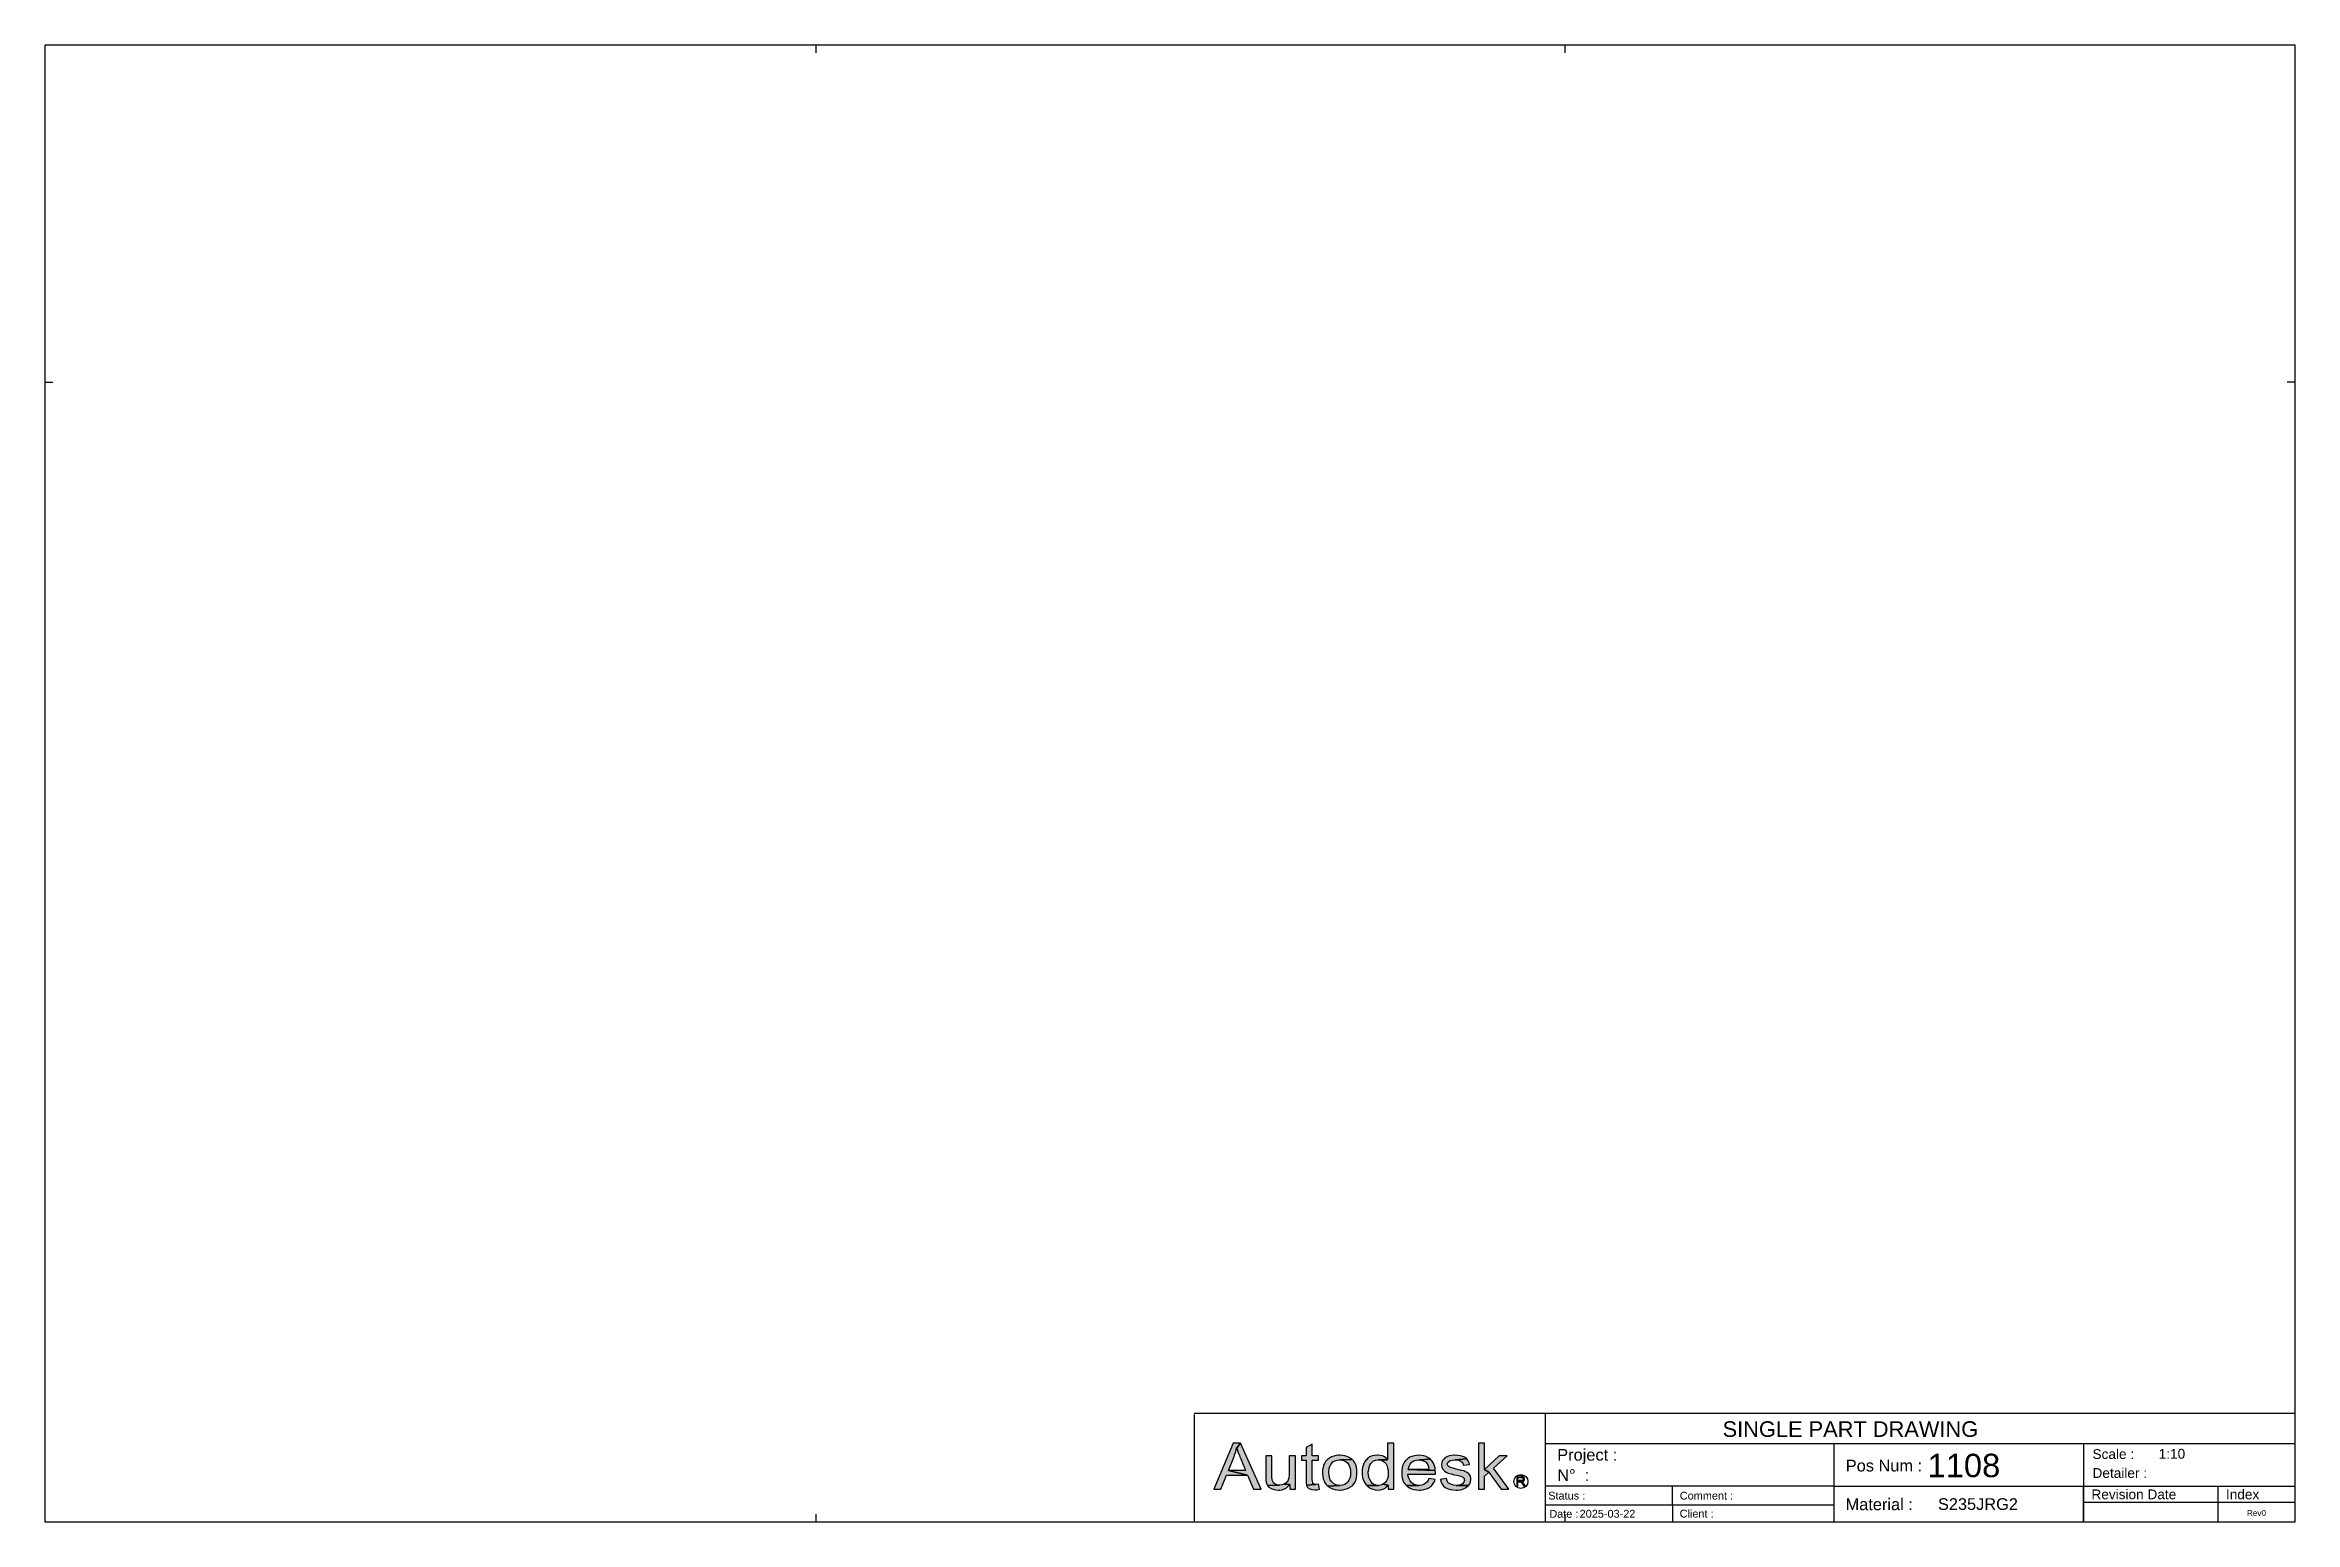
# Paper-space layout 'A2 Advance Steel' of a CAD drawing. Header units: millimetres. Extents: x 0 to 577, y 0 to 378.
import ezdxf
from ezdxf.enums import TextEntityAlignment as Align

# ---------------------------------------------------------------- set-up
doc = ezdxf.new("R2010")
doc.units = ezdxf.units.MM
doc.layers.get('0').update_dxf_attribs({"linetype": 'CONTINUOUS'})
for name, color, linetype in [('AUTODESK_LOGO', 7, 'CONTINUOUS'), ('FRAME', 7, 'CONTINUOUS'), ('HEADER', 7, 'CONTINUOUS'), ('HEADER_TEXT', 7, 'CONTINUOUS')]:
    doc.layers.add(name, color=color, linetype=linetype)
doc.styles.add('ARIAL_1', font='arial.ttf', dxfattribs={"height": 3.5})
doc.styles.add('AS Style', font='arial.ttf')

# ---------------------------------------------------------------- blocks, each defined once
blk = doc.blocks.new('HYPERSTEELPAGEFRAME')
at = {"layer": 'FRAME'}
for p, q in [((0, 378.4), (-576.6, 378.4)), ((-576.6, 378.4), (-576.6, 0)), ((-379, 376.4), (-379, 378.4)), ((-187, 376.4), (-187, 378.4)), ((0, 0), (0, 378.4)), ((-576.6, 292), (-574.6, 292)), ((0, 292), (-2, 292)), ((-576.6, 0), (0, 0)), ((-379, 0), (-379, 2)), ((-187, 0), (-187, 2))]:
    blk.add_line(p, q, dxfattribs=at)
blk = doc.blocks.new('Autodesk Logo')
at = {"layer": 'AUTODESK_LOGO'}
h = blk.add_hatch(color=256, dxfattribs=at)
h.dxf.hatch_style = 1
h.paths.add_polyline_path([(13.7, 23.6), (10, 23.6), (0, 0), (3.6, 0), (6.5, 7.2), (17.3, 7.2), (7.5, 9.7), (10.4, 16.8), (10.7, 17.7), (11.1, 18.8), (11.4, 20), (11.7, 21.2), (11.8, 21.2)])
h.paths.add_polyline_path([(13.7, 23.6), (11.8, 21.2), (12, 20.5), (12.4, 19.3), (12.7, 18.4), (12.8, 18.1), (13.1, 17.5), (13.4, 16.7), (13.8, 15.7), (14.3, 14.5), (14.9, 13.1), (15.5, 11.5), (16.3, 9.7), (7.5, 9.7), (17.3, 7.2), (20.4, 0), (24.3, 0)])
h.paths.add_polyline_path([(29.8, 17.1), (26.6, 17.1), (26.6, 6.5), (26.6, 6.1), (26.7, 4.8), (26.9, 3.7), (27.2, 2.7), (27.6, 2), (33.7, 2.1), (32.4, 2.3), (31.3, 2.8), (30.6, 3.4), (30.1, 4.4), (29.9, 5), (29.8, 6.2), (29.8, 7.6)])
h.paths.add_polyline_path([(41.9, 17.1), (38.7, 17.1), (38.7, 8), (38.7, 7.3), (38.5, 5.9), (38.2, 4.8), (37.7, 3.9), (37.1, 3.3), (36.1, 2.7), (39, 2.5), (39, 0), (41.9, 0)])
h.paths.add_polyline_path([(36.1, 2.7), (34.9, 2.3), (33.7, 2.1), (27.6, 2), (28.3, 1.1), (29.4, 0.4), (30.5, 0), (31.8, -0.3), (33.1, -0.4), (33.9, -0.4), (35.1, -0.2), (36.2, 0.2), (37.2, 0.8), (38.1, 1.6), (39, 2.5), (39, 2.5)])
h.paths.add_polyline_path([(138.8, 23.6), (135.6, 23.6), (135.6, 0), (138.8, 0), (138.8, 6.8), (141, 8.8), (138.8, 10.2)])
h.paths.add_polyline_path([(150.4, 17.1), (146.3, 17.1), (138.8, 10.2), (141, 8.8), (147.3, 0), (151.2, 0), (143.3, 10.8)])
h.paths.add_polyline_path([(123.6, 17.5), (123.2, 17.5), (121.9, 17.4), (120.6, 17.1), (119.5, 16.7), (118.5, 16.1), (118, 15.6), (117.3, 14.7), (116.8, 13.7), (116.7, 12.6), (116.8, 11.6), (117.2, 10.5), (118, 9.6), (118.3, 9.3), (119.1, 8.8), (120.2, 8.3), (121.6, 7.9), (123.2, 7.5), (124.6, 7.2), (125.9, 6.9), (126.7, 6.7), (126.9, 6.6), (128, 6), (128.1, 5.8), (128.5, 4.7), (128.2, 3.7), (127.4, 2.8), (126.8, 2.4), (125.6, 2.1), (124.2, 2), (130.5, 1.9), (131.2, 2.8), (131.6, 3.9), (131.8, 5), (131.7, 5.6), (131.5, 6.8), (130.9, 7.7), (130.8, 7.9), (129.8, 8.6), (128.6, 9.2), (128.1, 9.4), (127, 9.7), (125.7, 10), (124.2, 10.4), (122.7, 10.8), (121.5, 11.1), (120.7, 11.5), (120.1, 11.9), (119.7, 12.9), (120, 13.8), (120.9, 14.6), (121.2, 14.7), (122.4, 15), (123.8, 15.1), (129.7, 15.6), (128.8, 16.3), (128.6, 16.4), (127.6, 16.9), (126.4, 17.2), (125.1, 17.4)])
h.paths.add_polyline_path([(129.7, 15.6), (123.8, 15.1), (124.4, 15.1), (125.7, 14.9), (126.7, 14.4), (126.8, 14.3), (127.6, 13.5), (127.9, 12.3), (131.1, 12.7), (130.9, 13.6), (130.4, 14.6)], flags=17)
h.paths.add_polyline_path([(119.3, 5.5), (116.1, 5.1), (116.2, 4.9), (116.5, 3.6), (117, 2.6), (117.8, 1.7), (118.6, 1), (119.2, 0.6), (120.2, 0.2), (121.4, -0.1), (122.7, -0.3), (124.2, -0.4), (125.1, -0.4), (126.5, -0.2), (127.7, 0.1), (128.7, 0.6), (129.7, 1.2), (130.5, 1.9), (124.2, 2), (123, 2.1), (121.8, 2.4), (120.8, 2.9), (120.2, 3.4), (119.6, 4.3)])
h.paths.add_polyline_path([(105.1, 17.5), (103.9, 17.4), (102.7, 17.2), (101.5, 16.9), (100.4, 16.4), (99.4, 15.8), (98.6, 15), (98.5, 14.9), (97.8, 14), (97.3, 13.1), (96.8, 12), (96.5, 10.9), (96.3, 9.7), (96.3, 8.4), (96.3, 8.4), (96.3, 7), (96.5, 5.8), (96.9, 4.7), (97.3, 3.7), (97.9, 2.8), (98.7, 2), (105.3, 2), (104.6, 2), (103.4, 2.3), (102.3, 2.7), (101.3, 3.5), (101.2, 3.5), (100.6, 4.4), (100.1, 5.4), (99.7, 6.5), (99.5, 7.8), (113.6, 7.8), (113.6, 8.4), (113.5, 9.7), (99.7, 10.2), (99.8, 10.7), (100.1, 11.9), (100.6, 12.9), (101.4, 13.8), (101.6, 14), (102.6, 14.6), (103.8, 15), (105.1, 15.1), (111, 15.4), (110.1, 16.1), (109.1, 16.7), (108.8, 16.8), (107.6, 17.2), (106.4, 17.4)])
h.paths.add_polyline_path([(111, 15.4), (105.1, 15.1), (106.3, 15), (107.4, 14.6), (108.6, 14), (109.1, 13.5), (109.7, 12.6), (110.1, 11.5), (110.3, 10.2), (99.7, 10.2), (113.5, 9.7), (113.4, 11), (113.1, 12.1), (112.7, 13.1), (112.3, 13.9), (111.9, 14.4)], flags=17)
h.paths.add_polyline_path([(110.2, 5.5), (109.8, 4.6), (109.2, 3.6), (108.3, 2.9), (107.7, 2.5), (106.6, 2.1), (105.3, 2), (98.7, 2), (99.4, 1.3), (100.3, 0.7), (101.4, 0.2), (102.6, -0.1), (103.9, -0.3), (105.3, -0.4), (105.9, -0.4), (107.2, -0.3), (108.4, 0), (109.6, 0.5), (110.6, 1), (110.9, 1.2), (111.8, 2), (112.5, 2.9), (113.1, 4), (113.5, 5.1)])
h.paths.add_polyline_path([(92.3, 23.6), (89.1, 23.6), (89.1, 15.1), (89, 15.1), (84.3, 15.1), (85.1, 15.1), (86.3, 14.7), (87.3, 14.1), (88.1, 13.3), (88.3, 12.9), (88.8, 11.9), (89.1, 10.8), (89.3, 9.6), (89.4, 8.3), (89.4, 7.8), (89.3, 6.5), (89, 5.3), (88.5, 4.3), (87.9, 3.5), (87.7, 3.3), (86.7, 2.6), (89.3, 2.2), (89.3, 0), (92.3, 0)])
h.paths.add_polyline_path([(83.9, 17.5), (83.6, 17.5), (82.3, 17.4), (81.1, 17.1), (80, 16.6), (79, 15.9), (78.2, 15.1), (78.1, 15.1), (77.5, 14.2), (76.9, 13.3), (76.5, 12.2), (76.2, 11.1), (76, 9.9), (76, 8.5), (76, 7.3), (76.2, 6.1), (76.6, 5), (77, 3.9), (77.6, 3), (78.3, 2.1), (78.5, 1.9), (84.4, 2), (84.2, 2), (83, 2.2), (81.8, 2.7), (81.4, 3), (80.6, 3.9), (79.9, 5), (79.9, 5.1), (79.5, 6.1), (79.3, 7.2), (79.2, 8.5), (79.2, 8.9), (79.4, 10.2), (79.6, 11.4), (80, 12.4), (80.5, 13.3), (81, 13.8), (81.9, 14.6), (83, 15), (84.3, 15.1), (89, 15.1), (88.4, 15.9), (87.5, 16.6), (86.4, 17.1), (85.3, 17.4)])
h.paths.add_polyline_path([(86.7, 2.6), (85.6, 2.1), (84.4, 2), (78.5, 1.9), (79.5, 1), (80.5, 0.4), (81.6, 0), (82.8, -0.3), (84.1, -0.4), (84.1, -0.4), (85.4, -0.3), (86.6, 0), (87.6, 0.5), (88.5, 1.2), (89.2, 2.2), (89.3, 2.2)])
h.paths.add_polyline_path([(64.6, 17.5), (64, 17.5), (62.7, 17.3), (61.5, 17), (60.3, 16.6), (59.3, 16), (58.3, 15.3), (58, 15), (57.3, 14.2), (56.8, 13.3), (56.3, 12.3), (56, 11.2), (55.8, 9.9), (55.8, 8.5), (55.8, 7.9), (55.9, 6.5), (56.1, 5.3), (56.5, 4.3), (57, 3.3), (57.6, 2.5), (58.4, 1.7), (64.6, 2), (63.8, 2), (62.6, 2.3), (61.6, 2.8), (60.6, 3.6), (60.3, 4), (59.7, 4.9), (59.3, 6), (59.1, 7.2), (59, 8.5), (59, 9.3), (59.2, 10.6), (59.5, 11.7), (60, 12.7), (60.6, 13.5), (61.1, 14), (62.1, 14.6), (63.3, 15), (64.6, 15.1), (70.9, 15.2), (70.4, 15.6), (69.4, 16.3), (68.3, 16.8), (67.2, 17.2), (65.9, 17.4)])
h.paths.add_polyline_path([(70.9, 15.2), (64.6, 15.1), (65.3, 15.1), (66.5, 14.8), (67.6, 14.3), (68.5, 13.5), (68.9, 13.1), (69.4, 12.2), (69.8, 11.2), (70.1, 10), (70.1, 8.7), (70.1, 8.2), (70, 6.9), (69.7, 5.7), (69.3, 4.7), (68.7, 3.8), (68, 3.1), (67.1, 2.5), (65.9, 2.1), (64.6, 2), (58.4, 1.7), (58.7, 1.5), (59.8, 0.8), (60.9, 0.3), (62, -0.1), (63.3, -0.3), (64.6, -0.4), (64.9, -0.4), (66.2, -0.3), (67.4, 0), (68.5, 0.4), (69.6, 1), (70.7, 1.7), (71.3, 2.2), (71.9, 3), (72.5, 3.9), (72.9, 4.9), (73.2, 6.1), (73.3, 7.4), (73.4, 8.8), (73.4, 8.9), (73.3, 10.2), (73.1, 11.4), (72.8, 12.5), (72.3, 13.5), (71.7, 14.4)])
h.paths.add_polyline_path([(50.5, 23.1), (47.4, 21.4), (47.4, 17.1), (45, 17.1), (45, 14.9), (47.4, 14.9), (47.4, 5), (47.4, 4.4), (47.4, 3.1), (47.6, 2.1), (52.3, 2.5), (51.7, 2.5), (50.8, 3), (50.7, 3.5), (50.5, 4.9), (50.5, 14.9), (53.7, 14.9), (53.7, 17.1), (50.5, 17.1)])
h.paths.add_polyline_path([(53.7, 2.6), (53.6, 2.6), (52.3, 2.5), (47.6, 2.1), (47.9, 1.3), (48.7, 0.5), (49.2, 0.2), (50.3, -0.1), (51.8, -0.2), (52.8, -0.2), (54.2, 0)])
h.paths.add_polyline_path([(157.5, 6.7), (155.3, 6.7), (155.3, 1.6), (155.9, 1.6), (155.9, 3.9), (156.7, 3.9), (157.9, 3.9), (158.3, 4), (158.7, 4.2), (159, 4.4), (155.9, 4.5), (155.9, 6.1), (157.6, 6.1), (158.9, 6.3), (158.6, 6.6), (158.4, 6.6), (158, 6.7)])
h.paths.add_polyline_path([(158.9, 6.3), (157.6, 6.1), (157.6, 6.1), (158.1, 6.1), (158.4, 5.9), (158.5, 5.7), (158.7, 5.3), (158.6, 5.3), (158.5, 4.8), (158.5, 4.8), (158.1, 4.5), (157.9, 4.5), (157.4, 4.5), (155.9, 4.5), (159, 4.4), (159.1, 4.5), (159.3, 4.9), (159.3, 5.3), (159.3, 5.7), (159.1, 6.1)])
h.paths.add_polyline_path([(157.9, 3.9), (156.7, 3.9), (157.1, 3.8), (157.4, 3.7), (157.4, 3.7), (157.8, 3.4), (158, 3.1), (158.2, 2.7), (158.9, 1.6), (159.8, 1.6), (158.9, 3), (158.9, 3), (158.6, 3.4), (158.3, 3.7), (158.3, 3.7)])
for points in [[(13.7, 23.6), (10, 23.6), (0, 0), (3.6, 0), (6.5, 7.2), (17.3, 7.2), (7.5, 9.7), (10.4, 16.8), (10.7, 17.7), (11.1, 18.8), (11.4, 20), (11.7, 21.2), (11.8, 21.2)], [(13.7, 23.6), (11.8, 21.2), (12, 20.5), (12.4, 19.3), (12.7, 18.4), (12.8, 18.1), (13.1, 17.5), (13.4, 16.7), (13.8, 15.7), (14.3, 14.5), (14.9, 13.1), (15.5, 11.5), (16.3, 9.7), (7.5, 9.7), (17.3, 7.2), (20.4, 0), (24.3, 0)], [(50.5, 23.1), (47.4, 21.4), (47.4, 17.1), (45, 17.1), (45, 14.9), (47.4, 14.9), (47.4, 5), (47.4, 4.4), (47.4, 3.1), (47.6, 2.1), (52.3, 2.5), (51.7, 2.5), (50.8, 3), (50.7, 3.5), (50.5, 4.9), (50.5, 14.9), (53.7, 14.9), (53.7, 17.1), (50.5, 17.1)], [(92.3, 23.6), (89.1, 23.6), (89.1, 15.1), (89, 15.1), (84.3, 15.1), (85.1, 15.1), (86.3, 14.7), (87.3, 14.1), (88.1, 13.3), (88.3, 12.9), (88.8, 11.9), (89.1, 10.8), (89.3, 9.6), (89.4, 8.3), (89.4, 7.8), (89.3, 6.5), (89, 5.3), (88.5, 4.3), (87.9, 3.5), (87.7, 3.3), (86.7, 2.6), (89.3, 2.2), (89.3, 0), (92.3, 0)], [(138.8, 23.6), (135.6, 23.6), (135.6, 0), (138.8, 0), (138.8, 6.8), (141, 8.8), (138.8, 10.2)], [(29.8, 17.1), (26.6, 17.1), (26.6, 6.5), (26.6, 6.1), (26.7, 4.8), (26.9, 3.7), (27.2, 2.7), (27.6, 2), (33.7, 2.1), (32.4, 2.3), (31.3, 2.8), (30.6, 3.4), (30.1, 4.4), (29.9, 5), (29.8, 6.2), (29.8, 7.6)], [(41.9, 17.1), (38.7, 17.1), (38.7, 8), (38.7, 7.3), (38.5, 5.9), (38.2, 4.8), (37.7, 3.9), (37.1, 3.3), (36.1, 2.7), (39, 2.5), (39, 0), (41.9, 0)], [(64.6, 17.5), (64, 17.5), (62.7, 17.3), (61.5, 17), (60.3, 16.6), (59.3, 16), (58.3, 15.3), (58, 15), (57.3, 14.2), (56.8, 13.3), (56.3, 12.3), (56, 11.2), (55.8, 9.9), (55.8, 8.5), (55.8, 7.9), (55.9, 6.5), (56.1, 5.3), (56.5, 4.3), (57, 3.3), (57.6, 2.5), (58.4, 1.7), (64.6, 2), (63.8, 2), (62.6, 2.3), (61.6, 2.8), (60.6, 3.6), (60.3, 4), (59.7, 4.9), (59.3, 6), (59.1, 7.2), (59, 8.5), (59, 9.3), (59.2, 10.6), (59.5, 11.7), (60, 12.7), (60.6, 13.5), (61.1, 14), (62.1, 14.6), (63.3, 15), (64.6, 15.1), (70.9, 15.2), (70.4, 15.6), (69.4, 16.3), (68.3, 16.8), (67.2, 17.2), (65.9, 17.4)], [(70.9, 15.2), (64.6, 15.1), (65.3, 15.1), (66.5, 14.8), (67.6, 14.3), (68.5, 13.5), (68.9, 13.1), (69.4, 12.2), (69.8, 11.2), (70.1, 10), (70.1, 8.7), (70.1, 8.2), (70, 6.9), (69.7, 5.7), (69.3, 4.7), (68.7, 3.8), (68, 3.1), (67.1, 2.5), (65.9, 2.1), (64.6, 2), (58.4, 1.7), (58.7, 1.5), (59.8, 0.8), (60.9, 0.3), (62, -0.1), (63.3, -0.3), (64.6, -0.4), (64.9, -0.4), (66.2, -0.3), (67.4, 0), (68.5, 0.4), (69.6, 1), (70.7, 1.7), (71.3, 2.2), (71.9, 3), (72.5, 3.9), (72.9, 4.9), (73.2, 6.1), (73.3, 7.4), (73.4, 8.8), (73.4, 8.9), (73.3, 10.2), (73.1, 11.4), (72.8, 12.5), (72.3, 13.5), (71.7, 14.4)], [(83.9, 17.5), (83.6, 17.5), (82.3, 17.4), (81.1, 17.1), (80, 16.6), (79, 15.9), (78.2, 15.1), (78.1, 15.1), (77.5, 14.2), (76.9, 13.3), (76.5, 12.2), (76.2, 11.1), (76, 9.9), (76, 8.5), (76, 7.3), (76.2, 6.1), (76.6, 5), (77, 3.9), (77.6, 3), (78.3, 2.1), (78.5, 1.9), (84.4, 2), (84.2, 2), (83, 2.2), (81.8, 2.7), (81.4, 3), (80.6, 3.9), (79.9, 5), (79.9, 5.1), (79.5, 6.1), (79.3, 7.2), (79.2, 8.5), (79.2, 8.9), (79.4, 10.2), (79.6, 11.4), (80, 12.4), (80.5, 13.3), (81, 13.8), (81.9, 14.6), (83, 15), (84.3, 15.1), (89, 15.1), (88.4, 15.9), (87.5, 16.6), (86.4, 17.1), (85.3, 17.4)], [(105.1, 17.5), (103.9, 17.4), (102.7, 17.2), (101.5, 16.9), (100.4, 16.4), (99.4, 15.8), (98.6, 15), (98.5, 14.9), (97.8, 14), (97.3, 13.1), (96.8, 12), (96.5, 10.9), (96.3, 9.7), (96.3, 8.4), (96.3, 8.4), (96.3, 7), (96.5, 5.8), (96.9, 4.7), (97.3, 3.7), (97.9, 2.8), (98.7, 2), (105.3, 2), (104.6, 2), (103.4, 2.3), (102.3, 2.7), (101.3, 3.5), (101.2, 3.5), (100.6, 4.4), (100.1, 5.4), (99.7, 6.5), (99.5, 7.8), (113.6, 7.8), (113.6, 8.4), (113.5, 9.7), (99.7, 10.2), (99.8, 10.7), (100.1, 11.9), (100.6, 12.9), (101.4, 13.8), (101.6, 14), (102.6, 14.6), (103.8, 15), (105.1, 15.1), (111, 15.4), (110.1, 16.1), (109.1, 16.7), (108.8, 16.8), (107.6, 17.2), (106.4, 17.4)], [(111, 15.4), (105.1, 15.1), (106.3, 15), (107.4, 14.6), (108.6, 14), (109.1, 13.5), (109.7, 12.6), (110.1, 11.5), (110.3, 10.2), (99.7, 10.2), (113.5, 9.7), (113.4, 11), (113.1, 12.1), (112.7, 13.1), (112.3, 13.9), (111.9, 14.4)], [(123.6, 17.5), (123.2, 17.5), (121.9, 17.4), (120.6, 17.1), (119.5, 16.7), (118.5, 16.1), (118, 15.6), (117.3, 14.7), (116.8, 13.7), (116.7, 12.6), (116.8, 11.6), (117.2, 10.5), (118, 9.6), (118.3, 9.3), (119.1, 8.8), (120.2, 8.3), (121.6, 7.9), (123.2, 7.5), (124.6, 7.2), (125.9, 6.9), (126.7, 6.7), (126.9, 6.6), (128, 6), (128.1, 5.8), (128.5, 4.7), (128.2, 3.7), (127.4, 2.8), (126.8, 2.4), (125.6, 2.1), (124.2, 2), (130.5, 1.9), (131.2, 2.8), (131.6, 3.9), (131.8, 5), (131.7, 5.6), (131.5, 6.8), (130.9, 7.7), (130.8, 7.9), (129.8, 8.6), (128.6, 9.2), (128.1, 9.4), (127, 9.7), (125.7, 10), (124.2, 10.4), (122.7, 10.8), (121.5, 11.1), (120.7, 11.5), (120.1, 11.9), (119.7, 12.9), (120, 13.8), (120.9, 14.6), (121.2, 14.7), (122.4, 15), (123.8, 15.1), (129.7, 15.6), (128.8, 16.3), (128.6, 16.4), (127.6, 16.9), (126.4, 17.2), (125.1, 17.4)], [(129.7, 15.6), (123.8, 15.1), (124.4, 15.1), (125.7, 14.9), (126.7, 14.4), (126.8, 14.3), (127.6, 13.5), (127.9, 12.3), (131.1, 12.7), (130.9, 13.6), (130.4, 14.6)], [(150.4, 17.1), (146.3, 17.1), (138.8, 10.2), (141, 8.8), (147.3, 0), (151.2, 0), (143.3, 10.8)], [(36.1, 2.7), (34.9, 2.3), (33.7, 2.1), (27.6, 2), (28.3, 1.1), (29.4, 0.4), (30.5, 0), (31.8, -0.3), (33.1, -0.4), (33.9, -0.4), (35.1, -0.2), (36.2, 0.2), (37.2, 0.8), (38.1, 1.6), (39, 2.5), (39, 2.5)], [(53.7, 2.6), (53.6, 2.6), (52.3, 2.5), (47.6, 2.1), (47.9, 1.3), (48.7, 0.5), (49.2, 0.2), (50.3, -0.1), (51.8, -0.2), (52.8, -0.2), (54.2, 0)], [(86.7, 2.6), (85.6, 2.1), (84.4, 2), (78.5, 1.9), (79.5, 1), (80.5, 0.4), (81.6, 0), (82.8, -0.3), (84.1, -0.4), (84.1, -0.4), (85.4, -0.3), (86.6, 0), (87.6, 0.5), (88.5, 1.2), (89.2, 2.2), (89.3, 2.2)], [(110.2, 5.5), (109.8, 4.6), (109.2, 3.6), (108.3, 2.9), (107.7, 2.5), (106.6, 2.1), (105.3, 2), (98.7, 2), (99.4, 1.3), (100.3, 0.7), (101.4, 0.2), (102.6, -0.1), (103.9, -0.3), (105.3, -0.4), (105.9, -0.4), (107.2, -0.3), (108.4, 0), (109.6, 0.5), (110.6, 1), (110.9, 1.2), (111.8, 2), (112.5, 2.9), (113.1, 4), (113.5, 5.1)], [(119.3, 5.5), (116.1, 5.1), (116.2, 4.9), (116.5, 3.6), (117, 2.6), (117.8, 1.7), (118.6, 1), (119.2, 0.6), (120.2, 0.2), (121.4, -0.1), (122.7, -0.3), (124.2, -0.4), (125.1, -0.4), (126.5, -0.2), (127.7, 0.1), (128.7, 0.6), (129.7, 1.2), (130.5, 1.9), (124.2, 2), (123, 2.1), (121.8, 2.4), (120.8, 2.9), (120.2, 3.4), (119.6, 4.3)], [(157.5, 6.7), (155.3, 6.7), (155.3, 1.6), (155.9, 1.6), (155.9, 3.9), (156.7, 3.9), (157.9, 3.9), (158.3, 4), (158.7, 4.2), (159, 4.4), (155.9, 4.5), (155.9, 6.1), (157.6, 6.1), (158.9, 6.3), (158.6, 6.6), (158.4, 6.6), (158, 6.7)], [(158.9, 6.3), (157.6, 6.1), (157.6, 6.1), (158.1, 6.1), (158.4, 5.9), (158.5, 5.7), (158.7, 5.3), (158.6, 5.3), (158.5, 4.8), (158.5, 4.8), (158.1, 4.5), (157.9, 4.5), (157.4, 4.5), (155.9, 4.5), (159, 4.4), (159.1, 4.5), (159.3, 4.9), (159.3, 5.3), (159.3, 5.7), (159.1, 6.1)], [(157.9, 3.9), (156.7, 3.9), (157.1, 3.8), (157.4, 3.7), (157.4, 3.7), (157.8, 3.4), (158, 3.1), (158.2, 2.7), (158.9, 1.6), (159.8, 1.6), (158.9, 3), (158.9, 3), (158.6, 3.4), (158.3, 3.7), (158.3, 3.7)]]:
    blk.add_lwpolyline(points, close=True, dxfattribs=at)
blk.add_circle((157.4, 4), 3.59, dxfattribs=at)
blk = doc.blocks.new('HYPERSTEELPAGEHEADER')
at = {"layer": 'HEADER', "linetype": 'Continuous'}
for p, q in [((1164, 27.78), (881.92, 27.78)), ((881.92, 27.5), (881.92, 0)), ((971.87, 27.78), (971.87, 0)), ((1164, 0), (1164, 27.5)), ((1164, 20), (971.87, 20)), ((1045.83, 20), (1045.83, 0)), ((1109.83, 20), (1109.83, 0)), ((1045.83, 9.17), (971.87, 9.17)), ((1004.44, 4.37), (1004.44, 9.17)), ((1045.83, 9.17), (1109.83, 9.17)), ((1109.83, 9.17), (1163.87, 9.17)), ((881.92, 0), (1164, 0)), ((971.91, 4.37), (1045.87, 4.37)), ((1004.44, 4.37), (1004.44, 0))]:
    blk.add_line(p, q, dxfattribs=at)
at = {"layer": 'HEADER'}
for p, q in [((1109.83, 0), (1109.83, 9.17)), ((1109.83, 9.17), (1164, 9.17)), ((1144.3, 0), (1144.3, 9.17)), ((1164, 0), (1164, 9.17)), ((1109.83, 5.04), (1164, 5.04)), ((1109.83, 0), (1164, 0))]:
    blk.add_line(p, q, dxfattribs=at)
at = {"xscale": 0.5, "yscale": 0.5, "zscale": 0.5}
blk.add_blockref('Autodesk Logo', (886.92, 8.37), dxfattribs=at)
at = {"layer": 'HEADER', "linetype": 'Continuous', "style": 'AS Style'}
for tag, p, height in [('PROJECT', (991.84, 15.66), 3), ('POS_NUM', (1069.83, 11.48), 6), ('SCALE', (1129.07, 16.23), 2.5), ('PROJECT_NO', (984.51, 10.51), 3), ('DETAILER', (1129.05, 11.3), 2.5), ('APPROVAL_STATUS', (982.62, 5.77), 2), ('APPROVAL_COMMENT', (1020.56, 5.45), 2), ('MATERIAL', (1072.5, 3.09), 3), ('DATE_DRAW', (980.67, 1.11), 2), ('CLIENT', (1015.92, 1.13), 2), ('REVISION_DATE', (1112.99, 1.06), 2.5)]:
    blk.add_attdef(tag, p, '', height=height, dxfattribs=at)
blk.add_attdef('REVISION_INDEX', text='', height=1.5, dxfattribs=at).set_placement((1154.13, 1.55), align=Align.CENTER)
at = {"layer": 'HEADER_TEXT', "style": 'ARIAL_1'}
for s, height, p in [('Status :', 2, (972.63, 5.75)), ('Comment :', 2, (1006.34, 5.75)), ('Revision Date', 2.5, (1111.83, 5.83)), ('Index', 2.5, (1146.3, 5.83))]:
    blk.add_text(s, height=height, dxfattribs=at).set_placement(p)
at = {"layer": 'HEADER_TEXT', "insert": (1004.89, 25.8), "char_height": 4, "width": 129.1855, "attachment_point": 1, "line_spacing_factor": 1.5, "style": 'ARIAL_1'}
blk.add_mtext('        SINGLE PART DRAWING', dxfattribs=at)
at = {"layer": 'HEADER_TEXT', "attachment_point": 1, "style": 'ARIAL_1'}
for s, insert, char_height, width in [('Project :', (974.94, 18.72), 3, 15.8553), ('{\\fArial|b0|i0|c0|p34;Scale :}', (1112.1, 18.65), 2.5, 17.2951), ('{\\fArial|b0|i0|c0|p34;N°  :}', (974.95, 13.51), 3, 11.2728), ('{\\fArial|b0|i0|c0|p34;Pos Num :}', (1048.88, 15.94), 3, 19.2552), ('{\\fArial|b0|i0|c0|p34;Detailer :}', (1112.11, 13.8), 2.5, 17.2951), ('{\\fArial|b0|i0|c0|p34;Material :}', (1048.83, 6.03), 3, 19.0283), ('{\\fArial|b0|i0|c0|p34;Date :}', (972.91, 3.08), 2, 8.5119), ('{\\fArial|b0|i0|c0|p34;Client :}', (1006.3, 3.14), 2, 10.5466)]:
    blk.add_mtext(s, dxfattribs=dict(at, insert=insert, char_height=char_height, width=width))

psp = doc.layouts.new('A2 Advance Steel')

# ---------------------------------------------------------------- block references
psp.add_blockref('HYPERSTEELPAGEFRAME', (576.6, 0))
psp.add_blockref('HYPERSTEELPAGEHEADER', (-587.4, 0)).add_auto_attribs({'REVISION_INDEX': 'Rev0', 'MATERIAL': 'S235JRG2', 'DATE_DRAW': '2025-03-22', 'POS_NUM': '1108', 'SCALE': '1:10'})

doc.saveas('drawing.dxf')
